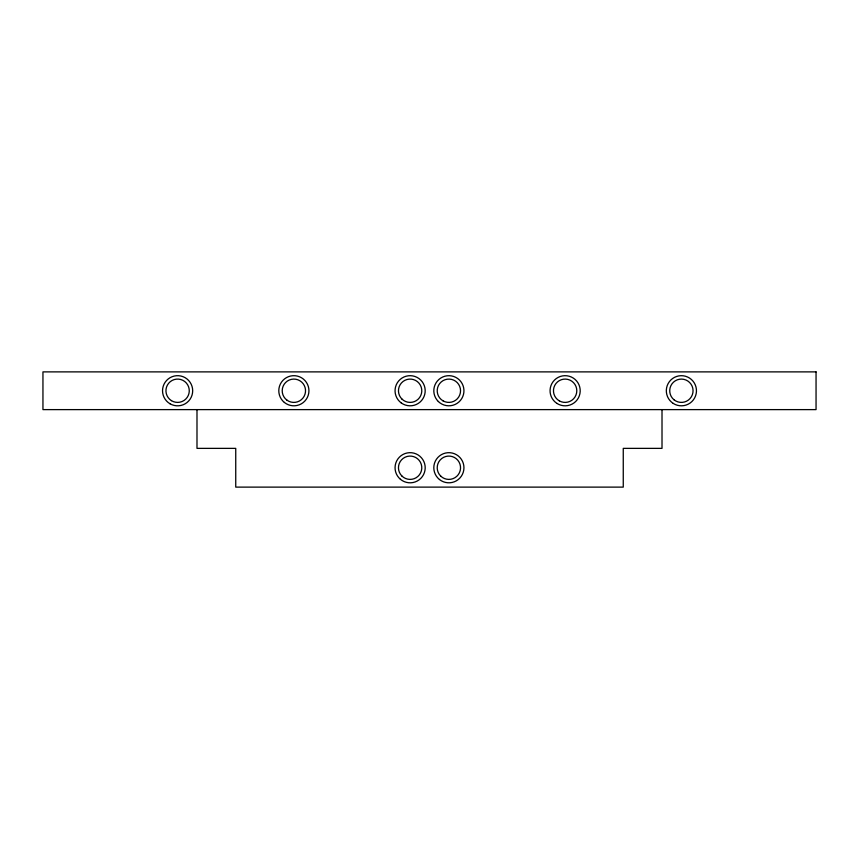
<?xml version="1.0" encoding="UTF-8"?>
<svg xmlns="http://www.w3.org/2000/svg" width="859" height="859" viewBox="0 0 859 859"><rect width="100%" height="100%" fill="white"/><g stroke="black" fill="none" stroke-linecap="round" stroke-linejoin="round"><path stroke-width="1.29" d="M662.01 409.614L662.01 448.366L623.258 448.366L623.258 487.117L235.742 487.117L235.742 448.366L196.99 448.366L196.99 409.614M816.05 371.883L42.95 371.883L42.95 409.614L816.05 409.614L816.05 371.883M438.326 401.507A15.075 15.075 0 0 0 463.473 394.506A15.075 15.075 0 0 0 444.833 376.231A15.075 15.075 0 0 0 438.326 401.507M401.25 402.935A15.075 15.075 0 0 0 425.108 392.338A15.075 15.075 0 0 0 404.009 376.972A15.075 15.075 0 0 0 401.25 402.935M284.361 402.442A15.075 15.075 0 0 0 308.746 393.132A15.075 15.075 0 0 0 288.495 376.661A15.075 15.075 0 0 0 284.361 402.442M170.071 403.805A15.075 15.075 0 0 0 192.684 390.748A15.075 15.075 0 0 0 170.071 377.692A15.075 15.075 0 0 0 170.071 403.805M556.997 403.44A15.075 15.075 0 0 0 580.19 391.446A15.075 15.075 0 0 0 558.21 377.359A15.075 15.075 0 0 0 556.997 403.44M673.209 403.408A15.075 15.075 0 0 0 696.445 391.5A15.075 15.075 0 0 0 674.519 377.337A15.075 15.075 0 0 0 673.209 403.408M443.04 400.852A11.672 11.672 0 0 0 460.542 390.748A11.672 11.672 0 0 0 443.04 380.644A11.672 11.672 0 0 0 443.04 400.852M402.001 399.124A11.672 11.672 0 0 0 421.436 393.594A11.672 11.672 0 0 0 406.93 379.528A11.672 11.672 0 0 0 402.001 399.124M286.917 400.122A11.672 11.672 0 0 0 305.46 392.08A11.672 11.672 0 0 0 289.225 380.043A11.672 11.672 0 0 0 286.917 400.122M171.424 400.638A11.672 11.672 0 0 0 189.27 391.167A11.672 11.672 0 0 0 172.133 380.44A11.672 11.672 0 0 0 171.424 400.638M559.295 400.852A11.672 11.672 0 0 0 576.797 390.748A11.672 11.672 0 0 0 559.295 380.644A11.672 11.672 0 0 0 559.295 400.852M674.004 399.779A11.672 11.672 0 0 0 692.902 392.627A11.672 11.672 0 0 0 677.257 379.839A11.672 11.672 0 0 0 674.004 399.779M401.872 475.993A11.672 11.672 0 0 0 421.393 470.764A11.672 11.672 0 0 0 407.102 456.473A11.672 11.672 0 0 0 401.872 475.993M440.71 476.079A11.672 11.672 0 0 0 460.177 470.646A11.672 11.672 0 0 0 445.746 456.505A11.672 11.672 0 0 0 440.71 476.079M400.423 479.279A15.075 15.075 0 0 0 424.969 470.378A15.075 15.075 0 0 0 404.986 453.573A15.075 15.075 0 0 0 400.423 479.279M439.443 479.494A15.075 15.075 0 0 0 463.774 470.034A15.075 15.075 0 0 0 443.416 453.692A15.075 15.075 0 0 0 439.443 479.494"/></g></svg>
